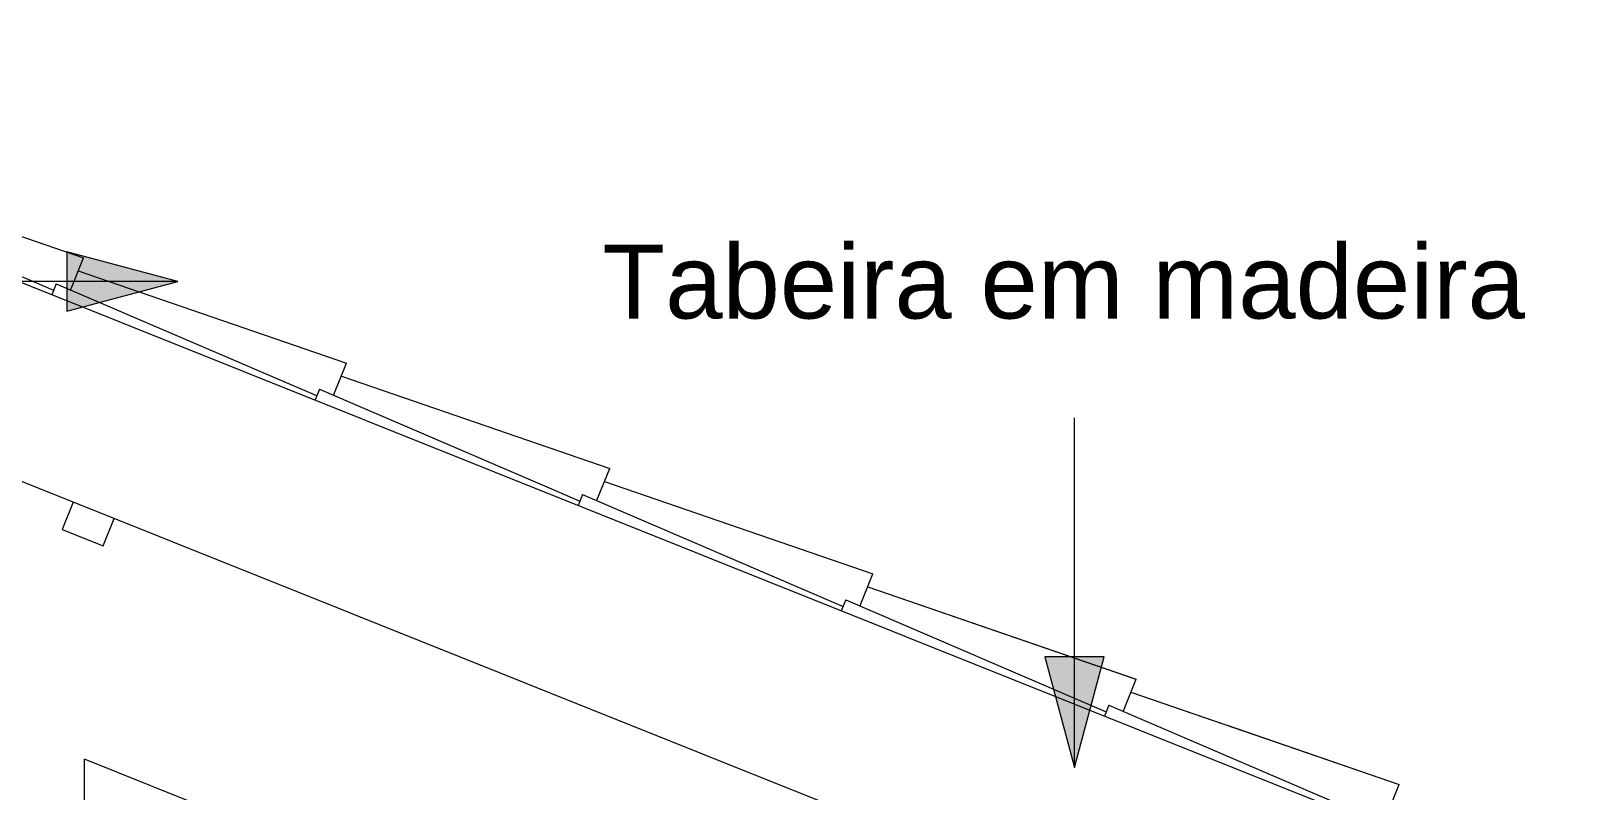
# Model space of a CAD drawing. Header units: millimetres. Extents: x -23833 to 62003, y -3000 to 6760.
# Drawn here: x 37855 to 39957, y 5604 to 6632 of the extents above; entities that cross this region are included whole.
import ezdxf

# ---------------------------------------------------------------- set-up
doc = ezdxf.new("R2010")
doc.units = ezdxf.units.MM
for name, color, linetype, lineweight in [('A-DOOR', 31, 'Continuous', 9), ('A-GLAZ-CURT', 52, 'Continuous', 9), ('A-GLAZ-CWMG', 51, 'Continuous', 9), ('A-ROOF-OTLN', 132, 'Continuous', 9), ('G-ANNO-TEXT', 231, 'Continuous', 9)]:
    doc.layers.add(name, color=color, linetype=linetype, lineweight=lineweight)
doc.styles.add('Arial_1', font='arial.ttf', dxfattribs={"height": 100})

# ---------------------------------------------------------------- blocks, each defined once
blk = doc.blocks.new('Rectangular Mullion - Terça-4255527-FACHADA FRONTAL')
at = {"layer": 'A-GLAZ-CWMG'}
for p, q in [((6602.9, 4513.6), (6588.1, 4476.4)), ((6643.8, 4454.2), (6658.6, 4491.3)), ((6588.1, 4476.4), (6643.8, 4454.2))]:
    blk.add_line(p, q, dxfattribs=at)
blk = doc.blocks.new('Porta inclinada - Porta inclinada Larissa-3958697-FACHADA FRONTAL')
at = {"layer": 'A-DOOR'}
for p in [(6280, 4300), (2915.6, 4300)]:
    blk.add_line(p, (2915.6, 5646.5), dxfattribs=at)
blk = doc.blocks.new('COLONIAL BASE - COLONIAL BASE-V332-FACHADA FRONTAL')
at = {"layer": 'A-GLAZ-CURT'}
for p, q in [((4332.8, 5737.4), (4462.9, 5692.7)), ((4463.3, 5692.5), (4696.3, 5612.4))]:
    blk.add_line(p, q, dxfattribs=at)
blk = doc.blocks.new('COLONIAL BASE - COLONIAL BASE-V333-FACHADA FRONTAL')
at = {"layer": 'A-GLAZ-CURT'}
blk.add_line((3976.4, 5880), (4339.4, 5755.1), dxfattribs=at)
blk = doc.blocks.new('COLONIAL BASE - COLONIAL BASE-V327-FACHADA FRONTAL')
at = {"layer": 'A-GLAZ-CURT'}
blk.add_line((7184.6, 4596.7), (7548.1, 4471.7), dxfattribs=at)
blk = doc.blocks.new('COLONIAL BASE - COLONIAL BASE-V334-FACHADA FRONTAL')
at = {"layer": 'A-GLAZ-CURT'}
blk.add_line((3263.6, 6165.1), (3626.9, 6040.2), dxfattribs=at)
blk = doc.blocks.new('COLONIAL BASE - COLONIAL BASE-V335-FACHADA FRONTAL')
at = {"layer": 'A-GLAZ-CURT'}
blk.add_line((2551, 6450.1), (2914, 6325.3), dxfattribs=at)
blk = doc.blocks.new('COLONIAL BASE - COLONIAL BASE-V345-FACHADA FRONTAL')
at = {"layer": 'A-GLAZ-CURT'}
for p, q in [((4303.1, 5719.7), (4297.1, 5704.9)), ((4303.1, 5719.7), (4656, 5568.3)), ((4332.8, 5737.4), (4696.3, 5612.4)), ((4679.1, 5569.3), (4696.3, 5612.4))]:
    blk.add_line(p, q, dxfattribs=at)
blk = doc.blocks.new('COLONIAL BASE - COLONIAL BASE-V348-FACHADA FRONTAL')
at = {"layer": 'A-GLAZ-CURT'}
for p, q in [((3976.4, 5880), (4339.9, 5755)), ((3946.6, 5862.3), (3940.6, 5847.4)), ((3946.6, 5862.3), (4299.5, 5710.9)), ((4322.7, 5712.2), (4339.9, 5755))]:
    blk.add_line(p, q, dxfattribs=at)
blk = doc.blocks.new('COLONIAL BASE - COLONIAL BASE-V349-FACHADA FRONTAL')
at = {"layer": 'A-GLAZ-CURT'}
for p, q in [((3619.9, 6022.6), (3983.4, 5897.6)), ((3590.1, 6004.9), (3584.2, 5990.1)), ((3590.1, 6004.9), (3743.8, 5939)), ((3743.8, 5939), (3943.1, 5853.5)), ((3966.2, 5854.5), (3983.4, 5897.6))]:
    blk.add_line(p, q, dxfattribs=at)
blk = doc.blocks.new('COLONIAL BASE - COLONIAL BASE-V350-FACHADA FRONTAL')
at = {"layer": 'A-GLAZ-CURT'}
for p, q in [((3263.6, 6165.1), (3626.9, 6040.2)), ((3233.6, 6147.5), (3227.9, 6133.1)), ((3233.6, 6147.5), (3548, 6012.6)), ((3609.7, 5997.1), (3626.9, 6040.2)), ((3548, 6012.6), (3586.5, 5996.1))]:
    blk.add_line(p, q, dxfattribs=at)
blk = doc.blocks.new('COLONIAL BASE - COLONIAL BASE-V351-FACHADA FRONTAL')
at = {"layer": 'A-GLAZ-CURT'}
for p, q in [((2906.9, 6307.7), (3270.5, 6182.8)), ((2877.2, 6290.1), (2871.3, 6275.3)), ((2877.2, 6290.1), (3229.8, 6138.8)), ((3253.4, 6140.1), (3270.5, 6182.8))]:
    blk.add_line(p, q, dxfattribs=at)
blk = doc.blocks.new('COLONIAL BASE - COLONIAL BASE-V352-FACHADA FRONTAL')
at = {"layer": 'A-GLAZ-CURT'}
for p, q in [((2551, 6450.1), (2914, 6325.3)), ((2520.7, 6432.7), (2514.8, 6417.9)), ((2520.7, 6432.7), (2873.5, 6281.3)), ((2896.8, 6282.3), (2914, 6325.3))]:
    blk.add_line(p, q, dxfattribs=at)

msp = doc.modelspace()

# ---------------------------------------------------------------- hatches: boundary and pattern name
at = {"layer": 'G-ANNO-TEXT'}
for points in [[(38053.748, 6293.163), (37903.748, 6333.355), (37903.748, 6252.971)], [(39268.786, 5635.289), (39308.978, 5785.289), (39228.594, 5785.289)]]:
    msp.add_hatch(color=7, dxfattribs=at).paths.add_polyline_path(points)

# ---------------------------------------------------------------- linework, layer by layer
at = {"layer": 'A-ROOF-OTLN'}
for p, q in [((36991.368, 6632.282), (38476.998, 6038.03)), ((42856.667, 4016.904), (36796.667, 6440.904)), ((38476.999, 6038.03), (39038.86, 5813.285)), ((39038.861, 5813.285), (42571.984, 4400.036))]:
    msp.add_line(p, q, dxfattribs=at)
at = {"layer": 'G-ANNO-TEXT', "color": 7}
for p, q in [((38053.748, 6293.163), (37903.748, 6333.355)), ((37903.748, 6333.355), (37903.748, 6252.971)), ((38053.748, 6293.163), (36171.929, 6293.163)), ((37903.748, 6252.971), (38053.748, 6293.163)), ((39268.786, 5635.289), (39268.786, 6108.547)), ((39308.978, 5785.289), (39228.594, 5785.289)), ((39228.594, 5785.289), (39268.786, 5635.289)), ((39268.786, 5635.289), (39308.978, 5785.289))]:
    msp.add_line(p, q, dxfattribs=at)

# ---------------------------------------------------------------- block references
at = {"layer": 'A-DOOR'}
msp.add_blockref('Porta inclinada - Porta inclinada Larissa-3958697-FACHADA FRONTAL', (35012.047, 0), dxfattribs=at)
at = {"layer": 'A-GLAZ-CURT'}
for name, p in [('COLONIAL BASE - COLONIAL BASE-V352-FACHADA FRONTAL', (35012.047, 0)), ('COLONIAL BASE - COLONIAL BASE-V335-FACHADA FRONTAL', (35012.047, 0)), ('COLONIAL BASE - COLONIAL BASE-V335-FACHADA FRONTAL', (35012.047, 0)), ('COLONIAL BASE - COLONIAL BASE-V335-FACHADA FRONTAL', (35012.047, 0)), ('COLONIAL BASE - COLONIAL BASE-V335-FACHADA FRONTAL', (35012.047, 0)), ('COLONIAL BASE - COLONIAL BASE-V335-FACHADA FRONTAL', (35012.047, 0)), ('COLONIAL BASE - COLONIAL BASE-V335-FACHADA FRONTAL', (35012.047, 0)), ('COLONIAL BASE - COLONIAL BASE-V335-FACHADA FRONTAL', (35012.047, 0)), ('COLONIAL BASE - COLONIAL BASE-V335-FACHADA FRONTAL', (35012.047, 0)), ('COLONIAL BASE - COLONIAL BASE-V335-FACHADA FRONTAL', (35012.047, 0)), ('COLONIAL BASE - COLONIAL BASE-V335-FACHADA FRONTAL', (35012.047, 0)), ('COLONIAL BASE - COLONIAL BASE-V335-FACHADA FRONTAL', (35012.047, 0)), ('COLONIAL BASE - COLONIAL BASE-V335-FACHADA FRONTAL', (35012.047, 0)), ('COLONIAL BASE - COLONIAL BASE-V335-FACHADA FRONTAL', (35012.047, 0)), ('COLONIAL BASE - COLONIAL BASE-V335-FACHADA FRONTAL', (35012.047, 0)), ('COLONIAL BASE - COLONIAL BASE-V335-FACHADA FRONTAL', (35012.047, 0)), ('COLONIAL BASE - COLONIAL BASE-V335-FACHADA FRONTAL', (35012.047, 0)), ('COLONIAL BASE - COLONIAL BASE-V335-FACHADA FRONTAL', (35012.047, 0)), ('COLONIAL BASE - COLONIAL BASE-V335-FACHADA FRONTAL', (35012.047, 0)), ('COLONIAL BASE - COLONIAL BASE-V335-FACHADA FRONTAL', (35012.047, 0)), ('COLONIAL BASE - COLONIAL BASE-V335-FACHADA FRONTAL', (35012.047, 0)), ('COLONIAL BASE - COLONIAL BASE-V335-FACHADA FRONTAL', (35012.047, 0)), ('COLONIAL BASE - COLONIAL BASE-V335-FACHADA FRONTAL', (35012.047, 0)), ('COLONIAL BASE - COLONIAL BASE-V335-FACHADA FRONTAL', (35012.047, 0)), ('COLONIAL BASE - COLONIAL BASE-V335-FACHADA FRONTAL', (35012.047, 0)), ('COLONIAL BASE - COLONIAL BASE-V335-FACHADA FRONTAL', (35012.047, 0)), ('COLONIAL BASE - COLONIAL BASE-V335-FACHADA FRONTAL', (35012.047, 0)), ('COLONIAL BASE - COLONIAL BASE-V335-FACHADA FRONTAL', (35012.047, 0)), ('COLONIAL BASE - COLONIAL BASE-V335-FACHADA FRONTAL', (35012.047, 0)), ('COLONIAL BASE - COLONIAL BASE-V335-FACHADA FRONTAL', (35012.047, 0)), ('COLONIAL BASE - COLONIAL BASE-V335-FACHADA FRONTAL', (35012.047, 0)), ('COLONIAL BASE - COLONIAL BASE-V335-FACHADA FRONTAL', (35012.047, 0)), ('COLONIAL BASE - COLONIAL BASE-V335-FACHADA FRONTAL', (35012.047, 0)), ('COLONIAL BASE - COLONIAL BASE-V335-FACHADA FRONTAL', (35012.047, 0)), ('COLONIAL BASE - COLONIAL BASE-V335-FACHADA FRONTAL', (35012.047, 0)), ('COLONIAL BASE - COLONIAL BASE-V335-FACHADA FRONTAL', (35012.047, 0)), ('COLONIAL BASE - COLONIAL BASE-V335-FACHADA FRONTAL', (35012.047, 0)), ('COLONIAL BASE - COLONIAL BASE-V335-FACHADA FRONTAL', (35012.047, 0)), ('COLONIAL BASE - COLONIAL BASE-V335-FACHADA FRONTAL', (35012.047, 0)), ('COLONIAL BASE - COLONIAL BASE-V335-FACHADA FRONTAL', (35012.047, 0)), ('COLONIAL BASE - COLONIAL BASE-V335-FACHADA FRONTAL', (35012.047, 0)), ('COLONIAL BASE - COLONIAL BASE-V335-FACHADA FRONTAL', (35012.047, 0)), ('COLONIAL BASE - COLONIAL BASE-V335-FACHADA FRONTAL', (35012.047, 0)), ('COLONIAL BASE - COLONIAL BASE-V335-FACHADA FRONTAL', (35012.047, 0)), ('COLONIAL BASE - COLONIAL BASE-V335-FACHADA FRONTAL', (35012.047, 0)), ('COLONIAL BASE - COLONIAL BASE-V335-FACHADA FRONTAL', (35012.047, 0)), ('COLONIAL BASE - COLONIAL BASE-V335-FACHADA FRONTAL', (35012.047, 0)), ('COLONIAL BASE - COLONIAL BASE-V335-FACHADA FRONTAL', (35012.047, 0)), ('COLONIAL BASE - COLONIAL BASE-V335-FACHADA FRONTAL', (35012.047, 0)), ('COLONIAL BASE - COLONIAL BASE-V335-FACHADA FRONTAL', (35012.047, 0)), ('COLONIAL BASE - COLONIAL BASE-V335-FACHADA FRONTAL', (35012.047, 0)), ('COLONIAL BASE - COLONIAL BASE-V335-FACHADA FRONTAL', (35012.047, 0)), ('COLONIAL BASE - COLONIAL BASE-V335-FACHADA FRONTAL', (35012.047, 0)), ('COLONIAL BASE - COLONIAL BASE-V335-FACHADA FRONTAL', (35012.047, 0)), ('COLONIAL BASE - COLONIAL BASE-V335-FACHADA FRONTAL', (35012.047, 0)), ('COLONIAL BASE - COLONIAL BASE-V335-FACHADA FRONTAL', (35012.047, 0)), ('COLONIAL BASE - COLONIAL BASE-V335-FACHADA FRONTAL', (35012.047, 0)), ('COLONIAL BASE - COLONIAL BASE-V335-FACHADA FRONTAL', (35012.047, 0)), ('COLONIAL BASE - COLONIAL BASE-V335-FACHADA FRONTAL', (35012.047, 0)), ('COLONIAL BASE - COLONIAL BASE-V335-FACHADA FRONTAL', (35012.047, 0)), ('COLONIAL BASE - COLONIAL BASE-V335-FACHADA FRONTAL', (35012.047, 0)), ('COLONIAL BASE - COLONIAL BASE-V351-FACHADA FRONTAL', (35012.047, 0)), ('COLONIAL BASE - COLONIAL BASE-V327-FACHADA FRONTAL', (30734.4, 1711.059)), ('COLONIAL BASE - COLONIAL BASE-V327-FACHADA FRONTAL', (30734.4, 1711.059)), ('COLONIAL BASE - COLONIAL BASE-V327-FACHADA FRONTAL', (30734.4, 1711.059)), ('COLONIAL BASE - COLONIAL BASE-V327-FACHADA FRONTAL', (30734.4, 1711.059)), ('COLONIAL BASE - COLONIAL BASE-V327-FACHADA FRONTAL', (30734.4, 1711.059)), ('COLONIAL BASE - COLONIAL BASE-V327-FACHADA FRONTAL', (30734.4, 1711.059)), ('COLONIAL BASE - COLONIAL BASE-V327-FACHADA FRONTAL', (30734.4, 1711.059)), ('COLONIAL BASE - COLONIAL BASE-V327-FACHADA FRONTAL', (30734.4, 1711.059)), ('COLONIAL BASE - COLONIAL BASE-V327-FACHADA FRONTAL', (30734.4, 1711.059)), ('COLONIAL BASE - COLONIAL BASE-V327-FACHADA FRONTAL', (30734.4, 1711.059)), ('COLONIAL BASE - COLONIAL BASE-V327-FACHADA FRONTAL', (30734.4, 1711.059)), ('COLONIAL BASE - COLONIAL BASE-V327-FACHADA FRONTAL', (30734.4, 1711.059)), ('COLONIAL BASE - COLONIAL BASE-V327-FACHADA FRONTAL', (30734.4, 1711.059)), ('COLONIAL BASE - COLONIAL BASE-V327-FACHADA FRONTAL', (30734.4, 1711.059)), ('COLONIAL BASE - COLONIAL BASE-V327-FACHADA FRONTAL', (30734.4, 1711.059)), ('COLONIAL BASE - COLONIAL BASE-V327-FACHADA FRONTAL', (30734.4, 1711.059)), ('COLONIAL BASE - COLONIAL BASE-V327-FACHADA FRONTAL', (30734.4, 1711.059)), ('COLONIAL BASE - COLONIAL BASE-V327-FACHADA FRONTAL', (30734.4, 1711.059)), ('COLONIAL BASE - COLONIAL BASE-V327-FACHADA FRONTAL', (30734.4, 1711.059)), ('COLONIAL BASE - COLONIAL BASE-V327-FACHADA FRONTAL', (30734.4, 1711.059)), ('COLONIAL BASE - COLONIAL BASE-V327-FACHADA FRONTAL', (30734.4, 1711.059)), ('COLONIAL BASE - COLONIAL BASE-V327-FACHADA FRONTAL', (30734.4, 1711.059)), ('COLONIAL BASE - COLONIAL BASE-V327-FACHADA FRONTAL', (30734.4, 1711.059)), ('COLONIAL BASE - COLONIAL BASE-V327-FACHADA FRONTAL', (30734.4, 1711.059)), ('COLONIAL BASE - COLONIAL BASE-V327-FACHADA FRONTAL', (30734.4, 1711.059)), ('COLONIAL BASE - COLONIAL BASE-V327-FACHADA FRONTAL', (30734.4, 1711.059)), ('COLONIAL BASE - COLONIAL BASE-V327-FACHADA FRONTAL', (30734.4, 1711.059)), ('COLONIAL BASE - COLONIAL BASE-V327-FACHADA FRONTAL', (30734.4, 1711.059)), ('COLONIAL BASE - COLONIAL BASE-V327-FACHADA FRONTAL', (30734.4, 1711.059)), ('COLONIAL BASE - COLONIAL BASE-V327-FACHADA FRONTAL', (30734.4, 1711.059)), ('COLONIAL BASE - COLONIAL BASE-V327-FACHADA FRONTAL', (30734.4, 1711.059)), ('COLONIAL BASE - COLONIAL BASE-V327-FACHADA FRONTAL', (30734.4, 1711.059)), ('COLONIAL BASE - COLONIAL BASE-V327-FACHADA FRONTAL', (30734.4, 1711.059)), ('COLONIAL BASE - COLONIAL BASE-V327-FACHADA FRONTAL', (30734.4, 1711.059)), ('COLONIAL BASE - COLONIAL BASE-V327-FACHADA FRONTAL', (30734.4, 1711.059)), ('COLONIAL BASE - COLONIAL BASE-V327-FACHADA FRONTAL', (30734.4, 1711.059)), ('COLONIAL BASE - COLONIAL BASE-V327-FACHADA FRONTAL', (30734.4, 1711.059)), ('COLONIAL BASE - COLONIAL BASE-V327-FACHADA FRONTAL', (30734.4, 1711.059)), ('COLONIAL BASE - COLONIAL BASE-V327-FACHADA FRONTAL', (30734.4, 1711.059)), ('COLONIAL BASE - COLONIAL BASE-V327-FACHADA FRONTAL', (30734.4, 1711.059)), ('COLONIAL BASE - COLONIAL BASE-V327-FACHADA FRONTAL', (30734.4, 1711.059)), ('COLONIAL BASE - COLONIAL BASE-V327-FACHADA FRONTAL', (30734.4, 1711.059)), ('COLONIAL BASE - COLONIAL BASE-V327-FACHADA FRONTAL', (30734.4, 1711.059)), ('COLONIAL BASE - COLONIAL BASE-V327-FACHADA FRONTAL', (30734.4, 1711.059)), ('COLONIAL BASE - COLONIAL BASE-V327-FACHADA FRONTAL', (30734.4, 1711.059)), ('COLONIAL BASE - COLONIAL BASE-V327-FACHADA FRONTAL', (30734.4, 1711.059)), ('COLONIAL BASE - COLONIAL BASE-V327-FACHADA FRONTAL', (30734.4, 1711.059)), ('COLONIAL BASE - COLONIAL BASE-V327-FACHADA FRONTAL', (30734.4, 1711.059)), ('COLONIAL BASE - COLONIAL BASE-V327-FACHADA FRONTAL', (30734.4, 1711.059)), ('COLONIAL BASE - COLONIAL BASE-V327-FACHADA FRONTAL', (30734.4, 1711.059)), ('COLONIAL BASE - COLONIAL BASE-V327-FACHADA FRONTAL', (30734.4, 1711.059)), ('COLONIAL BASE - COLONIAL BASE-V327-FACHADA FRONTAL', (30734.4, 1711.059)), ('COLONIAL BASE - COLONIAL BASE-V327-FACHADA FRONTAL', (30734.4, 1711.059)), ('COLONIAL BASE - COLONIAL BASE-V327-FACHADA FRONTAL', (30734.4, 1711.059)), ('COLONIAL BASE - COLONIAL BASE-V327-FACHADA FRONTAL', (30734.4, 1711.059)), ('COLONIAL BASE - COLONIAL BASE-V327-FACHADA FRONTAL', (30734.4, 1711.059)), ('COLONIAL BASE - COLONIAL BASE-V327-FACHADA FRONTAL', (30734.4, 1711.059)), ('COLONIAL BASE - COLONIAL BASE-V327-FACHADA FRONTAL', (30734.4, 1711.059)), ('COLONIAL BASE - COLONIAL BASE-V327-FACHADA FRONTAL', (30734.4, 1711.059)), ('COLONIAL BASE - COLONIAL BASE-V327-FACHADA FRONTAL', (30734.4, 1711.059)), ('COLONIAL BASE - COLONIAL BASE-V350-FACHADA FRONTAL', (35012.047, 0)), ('COLONIAL BASE - COLONIAL BASE-V334-FACHADA FRONTAL', (35012.047, 0)), ('COLONIAL BASE - COLONIAL BASE-V334-FACHADA FRONTAL', (35012.047, 0)), ('COLONIAL BASE - COLONIAL BASE-V334-FACHADA FRONTAL', (35012.047, 0)), ('COLONIAL BASE - COLONIAL BASE-V334-FACHADA FRONTAL', (35012.047, 0)), ('COLONIAL BASE - COLONIAL BASE-V334-FACHADA FRONTAL', (35012.047, 0)), ('COLONIAL BASE - COLONIAL BASE-V334-FACHADA FRONTAL', (35012.047, 0)), ('COLONIAL BASE - COLONIAL BASE-V334-FACHADA FRONTAL', (35012.047, 0)), ('COLONIAL BASE - COLONIAL BASE-V334-FACHADA FRONTAL', (35012.047, 0)), ('COLONIAL BASE - COLONIAL BASE-V334-FACHADA FRONTAL', (35012.047, 0)), ('COLONIAL BASE - COLONIAL BASE-V334-FACHADA FRONTAL', (35012.047, 0)), ('COLONIAL BASE - COLONIAL BASE-V334-FACHADA FRONTAL', (35012.047, 0)), ('COLONIAL BASE - COLONIAL BASE-V334-FACHADA FRONTAL', (35012.047, 0)), ('COLONIAL BASE - COLONIAL BASE-V334-FACHADA FRONTAL', (35012.047, 0)), ('COLONIAL BASE - COLONIAL BASE-V334-FACHADA FRONTAL', (35012.047, 0)), ('COLONIAL BASE - COLONIAL BASE-V334-FACHADA FRONTAL', (35012.047, 0)), ('COLONIAL BASE - COLONIAL BASE-V334-FACHADA FRONTAL', (35012.047, 0)), ('COLONIAL BASE - COLONIAL BASE-V334-FACHADA FRONTAL', (35012.047, 0)), ('COLONIAL BASE - COLONIAL BASE-V334-FACHADA FRONTAL', (35012.047, 0)), ('COLONIAL BASE - COLONIAL BASE-V334-FACHADA FRONTAL', (35012.047, 0)), ('COLONIAL BASE - COLONIAL BASE-V334-FACHADA FRONTAL', (35012.047, 0)), ('COLONIAL BASE - COLONIAL BASE-V334-FACHADA FRONTAL', (35012.047, 0)), ('COLONIAL BASE - COLONIAL BASE-V334-FACHADA FRONTAL', (35012.047, 0)), ('COLONIAL BASE - COLONIAL BASE-V334-FACHADA FRONTAL', (35012.047, 0)), ('COLONIAL BASE - COLONIAL BASE-V334-FACHADA FRONTAL', (35012.047, 0)), ('COLONIAL BASE - COLONIAL BASE-V334-FACHADA FRONTAL', (35012.047, 0)), ('COLONIAL BASE - COLONIAL BASE-V334-FACHADA FRONTAL', (35012.047, 0)), ('COLONIAL BASE - COLONIAL BASE-V334-FACHADA FRONTAL', (35012.047, 0)), ('COLONIAL BASE - COLONIAL BASE-V334-FACHADA FRONTAL', (35012.047, 0)), ('COLONIAL BASE - COLONIAL BASE-V334-FACHADA FRONTAL', (35012.047, 0)), ('COLONIAL BASE - COLONIAL BASE-V334-FACHADA FRONTAL', (35012.047, 0)), ('COLONIAL BASE - COLONIAL BASE-V334-FACHADA FRONTAL', (35012.047, 0)), ('COLONIAL BASE - COLONIAL BASE-V334-FACHADA FRONTAL', (35012.047, 0)), ('COLONIAL BASE - COLONIAL BASE-V334-FACHADA FRONTAL', (35012.047, 0)), ('COLONIAL BASE - COLONIAL BASE-V334-FACHADA FRONTAL', (35012.047, 0)), ('COLONIAL BASE - COLONIAL BASE-V334-FACHADA FRONTAL', (35012.047, 0)), ('COLONIAL BASE - COLONIAL BASE-V334-FACHADA FRONTAL', (35012.047, 0)), ('COLONIAL BASE - COLONIAL BASE-V334-FACHADA FRONTAL', (35012.047, 0)), ('COLONIAL BASE - COLONIAL BASE-V334-FACHADA FRONTAL', (35012.047, 0)), ('COLONIAL BASE - COLONIAL BASE-V334-FACHADA FRONTAL', (35012.047, 0)), ('COLONIAL BASE - COLONIAL BASE-V334-FACHADA FRONTAL', (35012.047, 0)), ('COLONIAL BASE - COLONIAL BASE-V334-FACHADA FRONTAL', (35012.047, 0)), ('COLONIAL BASE - COLONIAL BASE-V334-FACHADA FRONTAL', (35012.047, 0)), ('COLONIAL BASE - COLONIAL BASE-V334-FACHADA FRONTAL', (35012.047, 0)), ('COLONIAL BASE - COLONIAL BASE-V334-FACHADA FRONTAL', (35012.047, 0)), ('COLONIAL BASE - COLONIAL BASE-V334-FACHADA FRONTAL', (35012.047, 0)), ('COLONIAL BASE - COLONIAL BASE-V334-FACHADA FRONTAL', (35012.047, 0)), ('COLONIAL BASE - COLONIAL BASE-V334-FACHADA FRONTAL', (35012.047, 0)), ('COLONIAL BASE - COLONIAL BASE-V334-FACHADA FRONTAL', (35012.047, 0)), ('COLONIAL BASE - COLONIAL BASE-V334-FACHADA FRONTAL', (35012.047, 0)), ('COLONIAL BASE - COLONIAL BASE-V334-FACHADA FRONTAL', (35012.047, 0)), ('COLONIAL BASE - COLONIAL BASE-V334-FACHADA FRONTAL', (35012.047, 0)), ('COLONIAL BASE - COLONIAL BASE-V334-FACHADA FRONTAL', (35012.047, 0)), ('COLONIAL BASE - COLONIAL BASE-V334-FACHADA FRONTAL', (35012.047, 0)), ('COLONIAL BASE - COLONIAL BASE-V334-FACHADA FRONTAL', (35012.047, 0)), ('COLONIAL BASE - COLONIAL BASE-V334-FACHADA FRONTAL', (35012.047, 0)), ('COLONIAL BASE - COLONIAL BASE-V334-FACHADA FRONTAL', (35012.047, 0)), ('COLONIAL BASE - COLONIAL BASE-V334-FACHADA FRONTAL', (35012.047, 0)), ('COLONIAL BASE - COLONIAL BASE-V334-FACHADA FRONTAL', (35012.047, 0)), ('COLONIAL BASE - COLONIAL BASE-V334-FACHADA FRONTAL', (35012.047, 0)), ('COLONIAL BASE - COLONIAL BASE-V334-FACHADA FRONTAL', (35012.047, 0)), ('COLONIAL BASE - COLONIAL BASE-V349-FACHADA FRONTAL', (35012.047, 0)), ('COLONIAL BASE - COLONIAL BASE-V327-FACHADA FRONTAL', (31447.341, 1425.882)), ('COLONIAL BASE - COLONIAL BASE-V327-FACHADA FRONTAL', (31447.341, 1425.882)), ('COLONIAL BASE - COLONIAL BASE-V327-FACHADA FRONTAL', (31447.341, 1425.882)), ('COLONIAL BASE - COLONIAL BASE-V327-FACHADA FRONTAL', (31447.341, 1425.882)), ('COLONIAL BASE - COLONIAL BASE-V327-FACHADA FRONTAL', (31447.341, 1425.882)), ('COLONIAL BASE - COLONIAL BASE-V327-FACHADA FRONTAL', (31447.341, 1425.882)), ('COLONIAL BASE - COLONIAL BASE-V327-FACHADA FRONTAL', (31447.341, 1425.882)), ('COLONIAL BASE - COLONIAL BASE-V327-FACHADA FRONTAL', (31447.341, 1425.882)), ('COLONIAL BASE - COLONIAL BASE-V327-FACHADA FRONTAL', (31447.341, 1425.882)), ('COLONIAL BASE - COLONIAL BASE-V327-FACHADA FRONTAL', (31447.341, 1425.882)), ('COLONIAL BASE - COLONIAL BASE-V327-FACHADA FRONTAL', (31447.341, 1425.882)), ('COLONIAL BASE - COLONIAL BASE-V327-FACHADA FRONTAL', (31447.341, 1425.882)), ('COLONIAL BASE - COLONIAL BASE-V327-FACHADA FRONTAL', (31447.341, 1425.882)), ('COLONIAL BASE - COLONIAL BASE-V327-FACHADA FRONTAL', (31447.341, 1425.882)), ('COLONIAL BASE - COLONIAL BASE-V327-FACHADA FRONTAL', (31447.341, 1425.882)), ('COLONIAL BASE - COLONIAL BASE-V327-FACHADA FRONTAL', (31447.341, 1425.882)), ('COLONIAL BASE - COLONIAL BASE-V327-FACHADA FRONTAL', (31447.341, 1425.882)), ('COLONIAL BASE - COLONIAL BASE-V327-FACHADA FRONTAL', (31447.341, 1425.882)), ('COLONIAL BASE - COLONIAL BASE-V327-FACHADA FRONTAL', (31447.341, 1425.882)), ('COLONIAL BASE - COLONIAL BASE-V327-FACHADA FRONTAL', (31447.341, 1425.882)), ('COLONIAL BASE - COLONIAL BASE-V327-FACHADA FRONTAL', (31447.341, 1425.882)), ('COLONIAL BASE - COLONIAL BASE-V327-FACHADA FRONTAL', (31447.341, 1425.882)), ('COLONIAL BASE - COLONIAL BASE-V327-FACHADA FRONTAL', (31447.341, 1425.882)), ('COLONIAL BASE - COLONIAL BASE-V327-FACHADA FRONTAL', (31447.341, 1425.882)), ('COLONIAL BASE - COLONIAL BASE-V327-FACHADA FRONTAL', (31447.341, 1425.882)), ('COLONIAL BASE - COLONIAL BASE-V327-FACHADA FRONTAL', (31447.341, 1425.882)), ('COLONIAL BASE - COLONIAL BASE-V327-FACHADA FRONTAL', (31447.341, 1425.882)), ('COLONIAL BASE - COLONIAL BASE-V327-FACHADA FRONTAL', (31447.341, 1425.882)), ('COLONIAL BASE - COLONIAL BASE-V327-FACHADA FRONTAL', (31447.341, 1425.882)), ('COLONIAL BASE - COLONIAL BASE-V327-FACHADA FRONTAL', (31447.341, 1425.882)), ('COLONIAL BASE - COLONIAL BASE-V327-FACHADA FRONTAL', (31447.341, 1425.882)), ('COLONIAL BASE - COLONIAL BASE-V327-FACHADA FRONTAL', (31447.341, 1425.882)), ('COLONIAL BASE - COLONIAL BASE-V327-FACHADA FRONTAL', (31447.341, 1425.882)), ('COLONIAL BASE - COLONIAL BASE-V327-FACHADA FRONTAL', (31447.341, 1425.882)), ('COLONIAL BASE - COLONIAL BASE-V327-FACHADA FRONTAL', (31447.341, 1425.882)), ('COLONIAL BASE - COLONIAL BASE-V327-FACHADA FRONTAL', (31447.341, 1425.882)), ('COLONIAL BASE - COLONIAL BASE-V327-FACHADA FRONTAL', (31447.341, 1425.882)), ('COLONIAL BASE - COLONIAL BASE-V327-FACHADA FRONTAL', (31447.341, 1425.882)), ('COLONIAL BASE - COLONIAL BASE-V327-FACHADA FRONTAL', (31447.341, 1425.882)), ('COLONIAL BASE - COLONIAL BASE-V327-FACHADA FRONTAL', (31447.341, 1425.882)), ('COLONIAL BASE - COLONIAL BASE-V327-FACHADA FRONTAL', (31447.341, 1425.882)), ('COLONIAL BASE - COLONIAL BASE-V327-FACHADA FRONTAL', (31447.341, 1425.882)), ('COLONIAL BASE - COLONIAL BASE-V327-FACHADA FRONTAL', (31447.341, 1425.882)), ('COLONIAL BASE - COLONIAL BASE-V327-FACHADA FRONTAL', (31447.341, 1425.882)), ('COLONIAL BASE - COLONIAL BASE-V327-FACHADA FRONTAL', (31447.341, 1425.882)), ('COLONIAL BASE - COLONIAL BASE-V327-FACHADA FRONTAL', (31447.341, 1425.882)), ('COLONIAL BASE - COLONIAL BASE-V327-FACHADA FRONTAL', (31447.341, 1425.882)), ('COLONIAL BASE - COLONIAL BASE-V327-FACHADA FRONTAL', (31447.341, 1425.882)), ('COLONIAL BASE - COLONIAL BASE-V327-FACHADA FRONTAL', (31447.341, 1425.882)), ('COLONIAL BASE - COLONIAL BASE-V327-FACHADA FRONTAL', (31447.341, 1425.882)), ('COLONIAL BASE - COLONIAL BASE-V327-FACHADA FRONTAL', (31447.341, 1425.882)), ('COLONIAL BASE - COLONIAL BASE-V327-FACHADA FRONTAL', (31447.341, 1425.882)), ('COLONIAL BASE - COLONIAL BASE-V327-FACHADA FRONTAL', (31447.341, 1425.882)), ('COLONIAL BASE - COLONIAL BASE-V327-FACHADA FRONTAL', (31447.341, 1425.882)), ('COLONIAL BASE - COLONIAL BASE-V327-FACHADA FRONTAL', (31447.341, 1425.882)), ('COLONIAL BASE - COLONIAL BASE-V327-FACHADA FRONTAL', (31447.341, 1425.882)), ('COLONIAL BASE - COLONIAL BASE-V327-FACHADA FRONTAL', (31447.341, 1425.882)), ('COLONIAL BASE - COLONIAL BASE-V327-FACHADA FRONTAL', (31447.341, 1425.882)), ('COLONIAL BASE - COLONIAL BASE-V327-FACHADA FRONTAL', (31447.341, 1425.882)), ('COLONIAL BASE - COLONIAL BASE-V327-FACHADA FRONTAL', (31447.341, 1425.882)), ('COLONIAL BASE - COLONIAL BASE-V348-FACHADA FRONTAL', (35012.047, 0)), ('COLONIAL BASE - COLONIAL BASE-V333-FACHADA FRONTAL', (35012.047, 0)), ('COLONIAL BASE - COLONIAL BASE-V333-FACHADA FRONTAL', (35012.047, 0)), ('COLONIAL BASE - COLONIAL BASE-V333-FACHADA FRONTAL', (35012.047, 0)), ('COLONIAL BASE - COLONIAL BASE-V333-FACHADA FRONTAL', (35012.047, 0)), ('COLONIAL BASE - COLONIAL BASE-V333-FACHADA FRONTAL', (35012.047, 0)), ('COLONIAL BASE - COLONIAL BASE-V333-FACHADA FRONTAL', (35012.047, 0)), ('COLONIAL BASE - COLONIAL BASE-V333-FACHADA FRONTAL', (35012.047, 0)), ('COLONIAL BASE - COLONIAL BASE-V333-FACHADA FRONTAL', (35012.047, 0)), ('COLONIAL BASE - COLONIAL BASE-V333-FACHADA FRONTAL', (35012.047, 0)), ('COLONIAL BASE - COLONIAL BASE-V333-FACHADA FRONTAL', (35012.047, 0)), ('COLONIAL BASE - COLONIAL BASE-V333-FACHADA FRONTAL', (35012.047, 0)), ('COLONIAL BASE - COLONIAL BASE-V333-FACHADA FRONTAL', (35012.047, 0)), ('COLONIAL BASE - COLONIAL BASE-V333-FACHADA FRONTAL', (35012.047, 0)), ('COLONIAL BASE - COLONIAL BASE-V333-FACHADA FRONTAL', (35012.047, 0)), ('COLONIAL BASE - COLONIAL BASE-V333-FACHADA FRONTAL', (35012.047, 0)), ('COLONIAL BASE - COLONIAL BASE-V333-FACHADA FRONTAL', (35012.047, 0)), ('COLONIAL BASE - COLONIAL BASE-V333-FACHADA FRONTAL', (35012.047, 0)), ('COLONIAL BASE - COLONIAL BASE-V333-FACHADA FRONTAL', (35012.047, 0)), ('COLONIAL BASE - COLONIAL BASE-V333-FACHADA FRONTAL', (35012.047, 0)), ('COLONIAL BASE - COLONIAL BASE-V333-FACHADA FRONTAL', (35012.047, 0)), ('COLONIAL BASE - COLONIAL BASE-V333-FACHADA FRONTAL', (35012.047, 0)), ('COLONIAL BASE - COLONIAL BASE-V333-FACHADA FRONTAL', (35012.047, 0)), ('COLONIAL BASE - COLONIAL BASE-V333-FACHADA FRONTAL', (35012.047, 0)), ('COLONIAL BASE - COLONIAL BASE-V333-FACHADA FRONTAL', (35012.047, 0)), ('COLONIAL BASE - COLONIAL BASE-V333-FACHADA FRONTAL', (35012.047, 0)), ('COLONIAL BASE - COLONIAL BASE-V333-FACHADA FRONTAL', (35012.047, 0)), ('COLONIAL BASE - COLONIAL BASE-V333-FACHADA FRONTAL', (35012.047, 0)), ('COLONIAL BASE - COLONIAL BASE-V333-FACHADA FRONTAL', (35012.047, 0)), ('COLONIAL BASE - COLONIAL BASE-V333-FACHADA FRONTAL', (35012.047, 0)), ('COLONIAL BASE - COLONIAL BASE-V333-FACHADA FRONTAL', (35012.047, 0)), ('COLONIAL BASE - COLONIAL BASE-V333-FACHADA FRONTAL', (35012.047, 0)), ('COLONIAL BASE - COLONIAL BASE-V333-FACHADA FRONTAL', (35012.047, 0)), ('COLONIAL BASE - COLONIAL BASE-V333-FACHADA FRONTAL', (35012.047, 0)), ('COLONIAL BASE - COLONIAL BASE-V333-FACHADA FRONTAL', (35012.047, 0)), ('COLONIAL BASE - COLONIAL BASE-V333-FACHADA FRONTAL', (35012.047, 0)), ('COLONIAL BASE - COLONIAL BASE-V333-FACHADA FRONTAL', (35012.047, 0)), ('COLONIAL BASE - COLONIAL BASE-V333-FACHADA FRONTAL', (35012.047, 0)), ('COLONIAL BASE - COLONIAL BASE-V333-FACHADA FRONTAL', (35012.047, 0)), ('COLONIAL BASE - COLONIAL BASE-V333-FACHADA FRONTAL', (35012.047, 0)), ('COLONIAL BASE - COLONIAL BASE-V333-FACHADA FRONTAL', (35012.047, 0)), ('COLONIAL BASE - COLONIAL BASE-V333-FACHADA FRONTAL', (35012.047, 0)), ('COLONIAL BASE - COLONIAL BASE-V333-FACHADA FRONTAL', (35012.047, 0)), ('COLONIAL BASE - COLONIAL BASE-V333-FACHADA FRONTAL', (35012.047, 0)), ('COLONIAL BASE - COLONIAL BASE-V333-FACHADA FRONTAL', (35012.047, 0)), ('COLONIAL BASE - COLONIAL BASE-V333-FACHADA FRONTAL', (35012.047, 0)), ('COLONIAL BASE - COLONIAL BASE-V333-FACHADA FRONTAL', (35012.047, 0)), ('COLONIAL BASE - COLONIAL BASE-V333-FACHADA FRONTAL', (35012.047, 0)), ('COLONIAL BASE - COLONIAL BASE-V333-FACHADA FRONTAL', (35012.047, 0)), ('COLONIAL BASE - COLONIAL BASE-V333-FACHADA FRONTAL', (35012.047, 0)), ('COLONIAL BASE - COLONIAL BASE-V333-FACHADA FRONTAL', (35012.047, 0)), ('COLONIAL BASE - COLONIAL BASE-V333-FACHADA FRONTAL', (35012.047, 0)), ('COLONIAL BASE - COLONIAL BASE-V333-FACHADA FRONTAL', (35012.047, 0)), ('COLONIAL BASE - COLONIAL BASE-V333-FACHADA FRONTAL', (35012.047, 0)), ('COLONIAL BASE - COLONIAL BASE-V333-FACHADA FRONTAL', (35012.047, 0)), ('COLONIAL BASE - COLONIAL BASE-V333-FACHADA FRONTAL', (35012.047, 0)), ('COLONIAL BASE - COLONIAL BASE-V333-FACHADA FRONTAL', (35012.047, 0)), ('COLONIAL BASE - COLONIAL BASE-V333-FACHADA FRONTAL', (35012.047, 0)), ('COLONIAL BASE - COLONIAL BASE-V333-FACHADA FRONTAL', (35012.047, 0)), ('COLONIAL BASE - COLONIAL BASE-V333-FACHADA FRONTAL', (35012.047, 0)), ('COLONIAL BASE - COLONIAL BASE-V333-FACHADA FRONTAL', (35012.047, 0)), ('COLONIAL BASE - COLONIAL BASE-V345-FACHADA FRONTAL', (35012.047, 0)), ('COLONIAL BASE - COLONIAL BASE-V332-FACHADA FRONTAL', (35012.047, 0)), ('COLONIAL BASE - COLONIAL BASE-V332-FACHADA FRONTAL', (35012.047, 0)), ('COLONIAL BASE - COLONIAL BASE-V332-FACHADA FRONTAL', (35012.047, 0)), ('COLONIAL BASE - COLONIAL BASE-V332-FACHADA FRONTAL', (35012.047, 0)), ('COLONIAL BASE - COLONIAL BASE-V332-FACHADA FRONTAL', (35012.047, 0)), ('COLONIAL BASE - COLONIAL BASE-V332-FACHADA FRONTAL', (35012.047, 0)), ('COLONIAL BASE - COLONIAL BASE-V332-FACHADA FRONTAL', (35012.047, 0)), ('COLONIAL BASE - COLONIAL BASE-V332-FACHADA FRONTAL', (35012.047, 0)), ('COLONIAL BASE - COLONIAL BASE-V332-FACHADA FRONTAL', (35012.047, 0)), ('COLONIAL BASE - COLONIAL BASE-V332-FACHADA FRONTAL', (35012.047, 0)), ('COLONIAL BASE - COLONIAL BASE-V332-FACHADA FRONTAL', (35012.047, 0)), ('COLONIAL BASE - COLONIAL BASE-V332-FACHADA FRONTAL', (35012.047, 0)), ('COLONIAL BASE - COLONIAL BASE-V332-FACHADA FRONTAL', (35012.047, 0)), ('COLONIAL BASE - COLONIAL BASE-V332-FACHADA FRONTAL', (35012.047, 0)), ('COLONIAL BASE - COLONIAL BASE-V332-FACHADA FRONTAL', (35012.047, 0)), ('COLONIAL BASE - COLONIAL BASE-V332-FACHADA FRONTAL', (35012.047, 0)), ('COLONIAL BASE - COLONIAL BASE-V332-FACHADA FRONTAL', (35012.047, 0)), ('COLONIAL BASE - COLONIAL BASE-V332-FACHADA FRONTAL', (35012.047, 0)), ('COLONIAL BASE - COLONIAL BASE-V332-FACHADA FRONTAL', (35012.047, 0)), ('COLONIAL BASE - COLONIAL BASE-V332-FACHADA FRONTAL', (35012.047, 0)), ('COLONIAL BASE - COLONIAL BASE-V332-FACHADA FRONTAL', (35012.047, 0)), ('COLONIAL BASE - COLONIAL BASE-V332-FACHADA FRONTAL', (35012.047, 0)), ('COLONIAL BASE - COLONIAL BASE-V332-FACHADA FRONTAL', (35012.047, 0)), ('COLONIAL BASE - COLONIAL BASE-V332-FACHADA FRONTAL', (35012.047, 0)), ('COLONIAL BASE - COLONIAL BASE-V332-FACHADA FRONTAL', (35012.047, 0)), ('COLONIAL BASE - COLONIAL BASE-V332-FACHADA FRONTAL', (35012.047, 0)), ('COLONIAL BASE - COLONIAL BASE-V332-FACHADA FRONTAL', (35012.047, 0)), ('COLONIAL BASE - COLONIAL BASE-V332-FACHADA FRONTAL', (35012.047, 0)), ('COLONIAL BASE - COLONIAL BASE-V332-FACHADA FRONTAL', (35012.047, 0)), ('COLONIAL BASE - COLONIAL BASE-V332-FACHADA FRONTAL', (35012.047, 0)), ('COLONIAL BASE - COLONIAL BASE-V332-FACHADA FRONTAL', (35012.047, 0)), ('COLONIAL BASE - COLONIAL BASE-V332-FACHADA FRONTAL', (35012.047, 0)), ('COLONIAL BASE - COLONIAL BASE-V332-FACHADA FRONTAL', (35012.047, 0)), ('COLONIAL BASE - COLONIAL BASE-V332-FACHADA FRONTAL', (35012.047, 0)), ('COLONIAL BASE - COLONIAL BASE-V332-FACHADA FRONTAL', (35012.047, 0)), ('COLONIAL BASE - COLONIAL BASE-V332-FACHADA FRONTAL', (35012.047, 0)), ('COLONIAL BASE - COLONIAL BASE-V332-FACHADA FRONTAL', (35012.047, 0)), ('COLONIAL BASE - COLONIAL BASE-V332-FACHADA FRONTAL', (35012.047, 0)), ('COLONIAL BASE - COLONIAL BASE-V332-FACHADA FRONTAL', (35012.047, 0)), ('COLONIAL BASE - COLONIAL BASE-V332-FACHADA FRONTAL', (35012.047, 0)), ('COLONIAL BASE - COLONIAL BASE-V332-FACHADA FRONTAL', (35012.047, 0)), ('COLONIAL BASE - COLONIAL BASE-V332-FACHADA FRONTAL', (35012.047, 0)), ('COLONIAL BASE - COLONIAL BASE-V332-FACHADA FRONTAL', (35012.047, 0)), ('COLONIAL BASE - COLONIAL BASE-V332-FACHADA FRONTAL', (35012.047, 0)), ('COLONIAL BASE - COLONIAL BASE-V332-FACHADA FRONTAL', (35012.047, 0)), ('COLONIAL BASE - COLONIAL BASE-V332-FACHADA FRONTAL', (35012.047, 0)), ('COLONIAL BASE - COLONIAL BASE-V332-FACHADA FRONTAL', (35012.047, 0)), ('COLONIAL BASE - COLONIAL BASE-V332-FACHADA FRONTAL', (35012.047, 0)), ('COLONIAL BASE - COLONIAL BASE-V332-FACHADA FRONTAL', (35012.047, 0)), ('COLONIAL BASE - COLONIAL BASE-V332-FACHADA FRONTAL', (35012.047, 0)), ('COLONIAL BASE - COLONIAL BASE-V332-FACHADA FRONTAL', (35012.047, 0)), ('COLONIAL BASE - COLONIAL BASE-V332-FACHADA FRONTAL', (35012.047, 0)), ('COLONIAL BASE - COLONIAL BASE-V332-FACHADA FRONTAL', (35012.047, 0)), ('COLONIAL BASE - COLONIAL BASE-V332-FACHADA FRONTAL', (35012.047, 0)), ('COLONIAL BASE - COLONIAL BASE-V332-FACHADA FRONTAL', (35012.047, 0)), ('COLONIAL BASE - COLONIAL BASE-V332-FACHADA FRONTAL', (35012.047, 0)), ('COLONIAL BASE - COLONIAL BASE-V332-FACHADA FRONTAL', (35012.047, 0)), ('COLONIAL BASE - COLONIAL BASE-V332-FACHADA FRONTAL', (35012.047, 0)), ('COLONIAL BASE - COLONIAL BASE-V332-FACHADA FRONTAL', (35012.047, 0)), ('COLONIAL BASE - COLONIAL BASE-V332-FACHADA FRONTAL', (35012.047, 0))]:
    msp.add_blockref(name, p, dxfattribs=at)
at = {"layer": 'A-GLAZ-CWMG'}
msp.add_blockref('Rectangular Mullion - Terça-4255527-FACHADA FRONTAL', (31309.197, 1481.14), dxfattribs=at)

# ---------------------------------------------------------------- texts
at = {"layer": 'G-ANNO-TEXT', "color": 7, "insert": (38628.786, 6343.163), "char_height": 100, "width": 1547.25688, "attachment_point": 1, "style": 'Arial_1'}
msp.add_mtext('Tabeira em madeira', dxfattribs=at)

doc.saveas('drawing.dxf')
